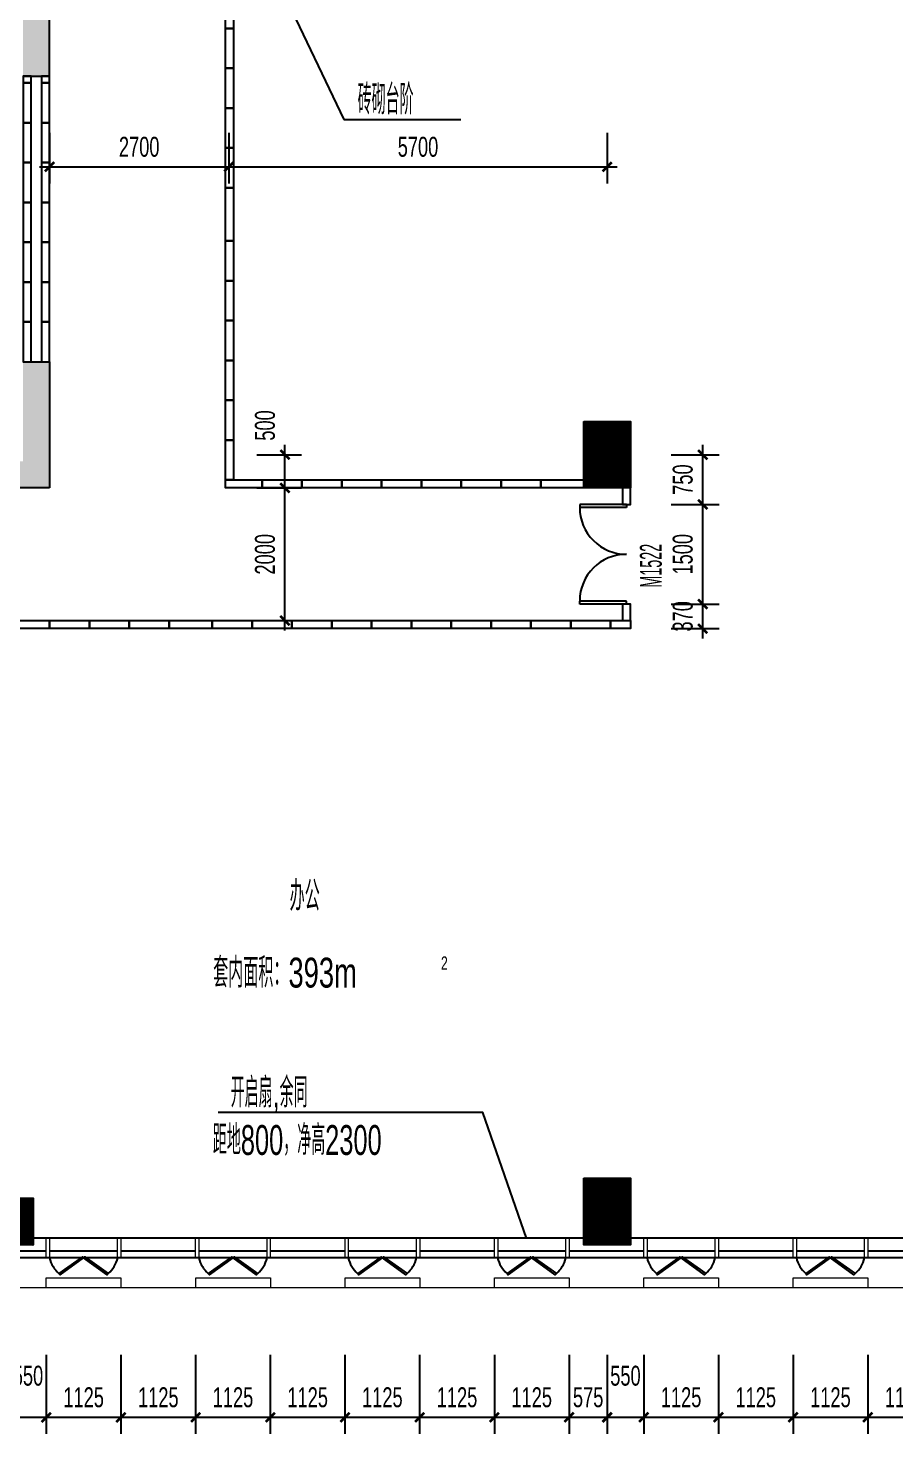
# Model space of a CAD drawing. Header units: millimetres. Extents: x 285006 to 3037698, y -2820855 to 192241.
# Drawn here: x 1240944 to 1254001, y 29216 to 50391 of the extents above; entities that cross this region are included whole.
import ezdxf
from ezdxf.enums import TextEntityAlignment as Align
from ezdxf.xclip import XClip

# ---------------------------------------------------------------- set-up
doc = ezdxf.new("R2010")
doc.units = ezdxf.units.MM
doc.header["$XCLIPFRAME"] = 2
doc.header["$PDMODE"] = 35
doc.header["$PDSIZE"] = -0.1
for name, color, linetype, lineweight in [('$$$$ALC轻质隔墙', 1, 'Continuous', 25), ('DIM-1B-6F$0$A-ANNO-DIMS', 73, 'Continuous', 18), ('DOOR-1B-IDEN-6F$0$A-DOOR-IDEN', 7, 'Continuous', 25), ('EXWALL-1B-6F$0$A-FLOR-UNDR', 11, 'Continuous', 18), ('EXWALL-1B-6F$0$A-WALL-GLAZ', 142, 'Continuous', 18), ('EXWALL-1B-6F$0$A-WALL-STON', 31, 'Continuous', 18), ('IDEN-1AB-6F$0$A-ANNO-TEXT', 7, 'Continuous', 25), ('IDEN-1AB-6F$0$A-COND-IDEN-TEXT', 11, 'Continuous', 18), ('IDEN-1AB-6F$0$A-ROOM-IDEN', 7, 'Continuous', 25)]:
    doc.layers.add(name, color=color, linetype=linetype, lineweight=lineweight)
for name, color, linetype in [('COL-1A1B-4~12$0$S-PUB-COL', 6, 'Continuous'), ('COL-1A1B-4~12$0$S-PUB-COLHATCH', 8, 'Continuous'), ('WALL-1A1B-6F$0$A-DOOR', 142, 'Continuous')]:
    doc.layers.add(name, color=color, linetype=linetype)
doc.styles.add('DIM-1B-6F$0$HYGB2014', font='hygbsz.shx', dxfattribs={"width": 0.7, "bigfont": 'hygbhz.shx'})
doc.styles.add('DOOR-1B-IDEN-6F$0$HYGB2014', font='hygbsz.shx', dxfattribs={"width": 0.7, "bigfont": 'hygbhz.shx'})
doc.styles.add('IDEN-1AB-6F$0$HYGB2014', font='hygbsz.shx', dxfattribs={"width": 0.7, "bigfont": 'hygbhz.shx'})
doc.dimstyles.new('DIM-1B-6F$0$DIMN', dxfattribs={"dimtxt": 300, "dimasz": 100, "dimexe": 250, "dimexo": 300, "dimgap": 0, "dimtad": 0, "dimdec": 0, "dimzin": 0, "dimdsep": 46, "dimtxsty": 'DIM-1B-6F$0$HYGB2014', "dimblk": 'DIM-1B-6F$0$_archtick', "dimcen": 0.09, "dimdle": 150, "dimclrt": 7, "dimazin": 0, "dimtfac": 1, "dimtdec": 0, "dimtix": 1, "dimtmove": 2, "dimatfit": 3, "dimfxl": 1, "dimtvp": 1, "dimtolj": 1, "dimtzin": 0, "dimarcsym": 0})

# ---------------------------------------------------------------- blocks, each defined once
blk = doc.blocks.new('结构留洞-1#AB-6F')
at = {"layer": 'Defpoints'}
blk.add_lwpolyline([(91100, 20900), (103000, 20900), (103000, 20800), (107150, 20800), (107150, 21100), (120900, 21100), (120900, 20900), (120900, 20900), (120900, -500), (120200, -500), (120200, -400), (111750, -400), (111750, -500), (111050, -500), (111050, -400), (102753, -400), (102753, -500), (102050, -500)], dxfattribs=at)
blk = doc.blocks.new('EXWALL-1B-6F$0$幕墙-1125陶板单元')
blk.add_lwpolyline([(-562.5, 150), (562.5, 150), (562.5, 0), (-562.5, 0)], close=True)
blk = doc.blocks.new('EXWALL-1B-6F$0$ef')
at = {"layer": 'EXWALL-1B-6F$0$A-WALL-GLAZ', "lineweight": -3}
for points in [[(98270726, 18746787), (98270744, 18746769), (98271098, 18747022), (98271079, 18747040)], [(98271469, 18746787), (98271451, 18746769), (98271098, 18747022), (98271116, 18747040)]]:
    blk.add_lwpolyline(points, close=True, dxfattribs=at)
for centre, start, end in [((98271019, 18747123), 193.0402, 228.8588), ((98271176, 18747123), 311.1412, 346.9598)]:
    blk.add_arc(centre, 446, start, end, dxfattribs=at)
blk = doc.blocks.new('EXWALL-1B-6F')
at = {"layer": 'EXWALL-1B-6F$0$A-FLOR-UNDR'}
blk.add_lwpolyline([(98388935, 18746822), (98388935, 18746572), (98358310, 18746572)], dxfattribs=at)
at = {"layer": 'EXWALL-1B-6F$0$A-WALL-GLAZ'}
for p, q in [((98370473, 18747322), (98378773, 18747322)), ((98379473, 18747322), (98387934, 18747322))]:
    blk.add_line(p, q, dxfattribs=at)
at = {"layer": 'EXWALL-1B-6F$0$A-WALL-GLAZ', "lineweight": -3}
for p, q in [((98370685, 18747122), (98369560, 18747122)), ((98371760, 18747122), (98370735, 18747122)), ((98372935, 18747122), (98371810, 18747122)), ((98374010, 18747122), (98372985, 18747122)), ((98375185, 18747122), (98374060, 18747122)), ((98376260, 18747122), (98375235, 18747122)), ((98377435, 18747122), (98376310, 18747122)), ((98378510, 18747122), (98377485, 18747122)), ((98379685, 18747122), (98378560, 18747122)), ((98380760, 18747122), (98379735, 18747122)), ((98381935, 18747122), (98380810, 18747122)), ((98383010, 18747122), (98381985, 18747122)), ((98384185, 18747122), (98383060, 18747122)), ((98388635, 18747022), (98358310, 18747022))]:
    blk.add_line(p, q, dxfattribs=at)
at = {"layer": 'EXWALL-1B-6F$0$A-WALL-GLAZ'}
for points in [[(98370735, 18747022), (98370685, 18747022), (98370685, 18747322), (98370735, 18747322)], [(98371810, 18747022), (98371760, 18747022), (98371760, 18747322), (98371810, 18747322)], [(98372985, 18747022), (98372935, 18747022), (98372935, 18747322), (98372985, 18747322)], [(98374060, 18747022), (98374010, 18747022), (98374010, 18747322), (98374060, 18747322)], [(98375235, 18747022), (98375185, 18747022), (98375185, 18747322), (98375235, 18747322)], [(98376310, 18747022), (98376260, 18747022), (98376260, 18747322), (98376310, 18747322)], [(98377485, 18747022), (98377435, 18747022), (98377435, 18747322), (98377485, 18747322)], [(98378560, 18747022), (98378510, 18747022), (98378510, 18747322), (98378560, 18747322)], [(98379735, 18747022), (98379685, 18747022), (98379685, 18747322), (98379735, 18747322)], [(98380810, 18747022), (98380760, 18747022), (98380760, 18747322), (98380810, 18747322)], [(98381985, 18747022), (98381935, 18747022), (98381935, 18747322), (98381985, 18747322)], [(98383060, 18747022), (98383010, 18747022), (98383010, 18747322), (98383060, 18747322)]]:
    blk.add_lwpolyline(points, close=True, dxfattribs=at)
for p in [(100150, 0), (102400, 0), (104650, 0), (106900, 0), (109150, 0), (111400, 0)]:
    blk.add_blockref('EXWALL-1B-6F$0$ef', p)
at = {"layer": 'EXWALL-1B-6F$0$A-WALL-STON'}
for p in [(98371248, 18746572), (98373498, 18746572), (98375748, 18746572), (98377998, 18746572), (98380248, 18746572), (98382498, 18746572)]:
    blk.add_blockref('EXWALL-1B-6F$0$幕墙-1125陶板单元', p, dxfattribs=at)
blk = doc.blocks.new('WALL-1A1B-6F$0$_A0GGR')
for p, q in [((-0.5, 0), (-0.5, -0.47)), ((-0.5, 0), (-0.47, 0)), ((-0.47, 0), (-0.47, -0.47)), ((0.47, 0), (0.47, -0.47)), ((0.5, 0), (0.47, 0)), ((0.5, 0), (0.5, -0.47)), ((-0.5, -0.47), (-0.47, -0.47)), ((0.5, -0.47), (0.47, -0.47))]:
    blk.add_line(p, q)
for centre, start, end in [((-0.47, 0), 270, 0), ((0.47, 0), 180, 270)]:
    blk.add_arc(centre, 0.47, start, end)
blk = doc.blocks.new('COL-1A1B-4~12')
at = {"layer": 'COL-1A1B-4~12$0$S-PUB-COLHATCH'}
h = blk.add_hatch(color=256, dxfattribs=at)
h.paths.add_polyline_path([(98370335, 18759022), (98370335, 18760522), (98370735, 18760522), (98370735, 18758622), (98367535, 18758622), (98367535, 18759022)])
h.paths.add_polyline_path([(98370735, 18768622), (98367535, 18768622), (98367535, 18768222), (98370335, 18768222), (98370335, 18764822), (98370735, 18764822)])
h.paths.add_polyline_path([(98342935, 18759022), (98342935, 18761922), (98342535, 18761922), (98342535, 18758622), (98345735, 18758622), (98345735, 18759022)])
h.paths.add_polyline_path([(98342935, 18768222), (98342935, 18764822), (98342535, 18764822), (98342535, 18768622), (98345735, 18768622), (98345735, 18768222)])
h = blk.add_hatch(dxfattribs=at)
h.set_pattern_fill('ANSI31', color=256)
h.set_pattern_definition([(45, (112786.15705, -3749.11264), (-0.08838834764832, 0.08838834764832), [])])
h.paths.add_polyline_path([(98378785, 18758622), (98379485, 18758622), (98379485, 18759622), (98378785, 18759622)])
h = blk.add_hatch(dxfattribs=at)
h.set_pattern_fill('ANSI31', color=256)
h.set_pattern_definition([(45, (112786.15705, -15149.11262), (-0.08838834764832, 0.08838834764832), [])])
h.paths.add_polyline_path([(98378785, 18747222), (98379485, 18747222), (98379485, 18748222), (98378785, 18748222)])
h = blk.add_hatch(dxfattribs=at)
h.set_pattern_fill('ANSI31', color=256)
h.set_pattern_definition([(45, (101868.2297, -16854.52408), (-0.08838834764832, 0.08838834764832), [])])
h.paths.add_polyline_path([(98370485, 18747922), (98369785, 18747922), (98369785, 18747222), (98370485, 18747222)])
at = {"layer": 'COL-1A1B-4~12$0$S-PUB-COL'}
for p, q in [((98370735, 18764822), (98370735, 18768622)), ((98370335, 18764822), (98370735, 18764822)), ((98370335, 18760522), (98370735, 18760522)), ((98370735, 18760522), (98370735, 18758622)), ((98370735, 18758622), (98367535, 18758622))]:
    blk.add_line(p, q, dxfattribs=at)
for points in [[(98378785, 18759622), (98379485, 18759622), (98379485, 18758622), (98378785, 18758622)], [(98378785, 18748222), (98379485, 18748222), (98379485, 18747222), (98378785, 18747222)], [(98369785, 18747922), (98370485, 18747922), (98370485, 18747222), (98369785, 18747222)]]:
    blk.add_lwpolyline(points, close=True, dxfattribs=at)
blk = doc.blocks.new('DIM-1B-6F$0$_archtick')
at = {"const_width": 0.4}
blk.add_lwpolyline([(-0.7, -0.7), (0.7, 0.7)], dxfattribs=at)
blk = doc.blocks.new('*D1078')
at = {"layer": 'Defpoints', "color": 0, "transparency": 16777216}
for p in [(1240667, 30708), (1241217, 30708), (1241217, 29466)]:
    blk.add_point(p, dxfattribs=at)
at = {"layer": 'DIM-1B-6F$0$A-ANNO-DIMS', "color": 0, "lineweight": -2, "transparency": 16777216}
for p, q in [((1240667, 30408), (1240667, 29216)), ((1241217, 30408), (1241217, 29216)), ((1240517, 29466), (1241367, 29466))]:
    blk.add_line(p, q, dxfattribs=at)
at = {"layer": 'DIM-1B-6F$0$A-ANNO-DIMS', "color": 0, "lineweight": -2, "transparency": 16777216, "xscale": 100, "yscale": 100, "zscale": 100, "rotation": 180}
blk.add_blockref('DIM-1B-6F$0$_archtick', (1240667, 29466), dxfattribs=at)
at = {"layer": 'DIM-1B-6F$0$A-ANNO-DIMS', "color": 0, "lineweight": -2, "transparency": 16777216, "xscale": 100, "yscale": 100, "zscale": 100}
blk.add_blockref('DIM-1B-6F$0$_archtick', (1241217, 29466), dxfattribs=at)
at = {"layer": 'DIM-1B-6F$0$A-ANNO-DIMS', "color": 7, "transparency": 16777216, "insert": (1240942, 30091), "char_height": 300, "attachment_point": 5, "style": 'DIM-1B-6F$0$HYGB2014'}
blk.add_mtext('\\A1;550', dxfattribs=at)
blk = doc.blocks.new('*D1079')
at = {"layer": 'Defpoints', "color": 0, "transparency": 16777216}
for p in [(1241217, 30708), (1242342, 30708), (1242342, 29466)]:
    blk.add_point(p, dxfattribs=at)
at = {"layer": 'DIM-1B-6F$0$A-ANNO-DIMS', "color": 0, "lineweight": -2, "transparency": 16777216}
for p, q in [((1241217, 30408), (1241217, 29216)), ((1242342, 30408), (1242342, 29216)), ((1241067, 29466), (1242492, 29466))]:
    blk.add_line(p, q, dxfattribs=at)
at = {"layer": 'DIM-1B-6F$0$A-ANNO-DIMS', "color": 0, "lineweight": -2, "transparency": 16777216, "xscale": 100, "yscale": 100, "zscale": 100, "rotation": 180}
blk.add_blockref('DIM-1B-6F$0$_archtick', (1241217, 29466), dxfattribs=at)
at = {"layer": 'DIM-1B-6F$0$A-ANNO-DIMS', "color": 0, "lineweight": -2, "transparency": 16777216, "xscale": 100, "yscale": 100, "zscale": 100}
blk.add_blockref('DIM-1B-6F$0$_archtick', (1242342, 29466), dxfattribs=at)
at = {"layer": 'DIM-1B-6F$0$A-ANNO-DIMS', "color": 7, "transparency": 16777216, "insert": (1241780, 29766), "char_height": 300, "attachment_point": 5, "style": 'DIM-1B-6F$0$HYGB2014'}
blk.add_mtext('\\A1;1125', dxfattribs=at)
blk = doc.blocks.new('*D1080')
at = {"layer": 'Defpoints', "color": 0, "transparency": 16777216}
for p in [(1242342, 30708), (1243467, 30708), (1243467, 29466)]:
    blk.add_point(p, dxfattribs=at)
at = {"layer": 'DIM-1B-6F$0$A-ANNO-DIMS', "color": 0, "lineweight": -2, "transparency": 16777216}
for p, q in [((1242342, 30408), (1242342, 29216)), ((1243467, 30408), (1243467, 29216)), ((1242192, 29466), (1243617, 29466))]:
    blk.add_line(p, q, dxfattribs=at)
at = {"layer": 'DIM-1B-6F$0$A-ANNO-DIMS', "color": 0, "lineweight": -2, "transparency": 16777216, "xscale": 100, "yscale": 100, "zscale": 100, "rotation": 180}
blk.add_blockref('DIM-1B-6F$0$_archtick', (1242342, 29466), dxfattribs=at)
at = {"layer": 'DIM-1B-6F$0$A-ANNO-DIMS', "color": 0, "lineweight": -2, "transparency": 16777216, "xscale": 100, "yscale": 100, "zscale": 100}
blk.add_blockref('DIM-1B-6F$0$_archtick', (1243467, 29466), dxfattribs=at)
at = {"layer": 'DIM-1B-6F$0$A-ANNO-DIMS', "color": 7, "transparency": 16777216, "insert": (1242905, 29766), "char_height": 300, "attachment_point": 5, "style": 'DIM-1B-6F$0$HYGB2014'}
blk.add_mtext('\\A1;1125', dxfattribs=at)
blk = doc.blocks.new('*D1081')
at = {"layer": 'Defpoints', "color": 0, "transparency": 16777216}
for p in [(1243467, 30708), (1244592, 30708), (1244592, 29466)]:
    blk.add_point(p, dxfattribs=at)
at = {"layer": 'DIM-1B-6F$0$A-ANNO-DIMS', "color": 0, "lineweight": -2, "transparency": 16777216}
for p, q in [((1243467, 30408), (1243467, 29216)), ((1244592, 30408), (1244592, 29216)), ((1243317, 29466), (1244742, 29466))]:
    blk.add_line(p, q, dxfattribs=at)
at = {"layer": 'DIM-1B-6F$0$A-ANNO-DIMS', "color": 0, "lineweight": -2, "transparency": 16777216, "xscale": 100, "yscale": 100, "zscale": 100, "rotation": 180}
blk.add_blockref('DIM-1B-6F$0$_archtick', (1243467, 29466), dxfattribs=at)
at = {"layer": 'DIM-1B-6F$0$A-ANNO-DIMS', "color": 0, "lineweight": -2, "transparency": 16777216, "xscale": 100, "yscale": 100, "zscale": 100}
blk.add_blockref('DIM-1B-6F$0$_archtick', (1244592, 29466), dxfattribs=at)
at = {"layer": 'DIM-1B-6F$0$A-ANNO-DIMS', "color": 7, "transparency": 16777216, "insert": (1244030, 29766), "char_height": 300, "attachment_point": 5, "style": 'DIM-1B-6F$0$HYGB2014'}
blk.add_mtext('\\A1;1125', dxfattribs=at)
blk = doc.blocks.new('*D1082')
at = {"layer": 'Defpoints', "color": 0, "transparency": 16777216}
for p in [(1244592, 30708), (1245717, 30708), (1245717, 29466)]:
    blk.add_point(p, dxfattribs=at)
at = {"layer": 'DIM-1B-6F$0$A-ANNO-DIMS', "color": 0, "lineweight": -2, "transparency": 16777216}
for p, q in [((1244592, 30408), (1244592, 29216)), ((1245717, 30408), (1245717, 29216)), ((1244442, 29466), (1245867, 29466))]:
    blk.add_line(p, q, dxfattribs=at)
at = {"layer": 'DIM-1B-6F$0$A-ANNO-DIMS', "color": 0, "lineweight": -2, "transparency": 16777216, "xscale": 100, "yscale": 100, "zscale": 100, "rotation": 180}
blk.add_blockref('DIM-1B-6F$0$_archtick', (1244592, 29466), dxfattribs=at)
at = {"layer": 'DIM-1B-6F$0$A-ANNO-DIMS', "color": 0, "lineweight": -2, "transparency": 16777216, "xscale": 100, "yscale": 100, "zscale": 100}
blk.add_blockref('DIM-1B-6F$0$_archtick', (1245717, 29466), dxfattribs=at)
at = {"layer": 'DIM-1B-6F$0$A-ANNO-DIMS', "color": 7, "transparency": 16777216, "insert": (1245155, 29766), "char_height": 300, "attachment_point": 5, "style": 'DIM-1B-6F$0$HYGB2014'}
blk.add_mtext('\\A1;1125', dxfattribs=at)
blk = doc.blocks.new('*D1083')
at = {"layer": 'Defpoints', "color": 0, "transparency": 16777216}
for p in [(1245717, 30708), (1246842, 30708), (1246842, 29466)]:
    blk.add_point(p, dxfattribs=at)
at = {"layer": 'DIM-1B-6F$0$A-ANNO-DIMS', "color": 0, "lineweight": -2, "transparency": 16777216}
for p, q in [((1245717, 30408), (1245717, 29216)), ((1246842, 30408), (1246842, 29216)), ((1245567, 29466), (1246992, 29466))]:
    blk.add_line(p, q, dxfattribs=at)
at = {"layer": 'DIM-1B-6F$0$A-ANNO-DIMS', "color": 0, "lineweight": -2, "transparency": 16777216, "xscale": 100, "yscale": 100, "zscale": 100, "rotation": 180}
blk.add_blockref('DIM-1B-6F$0$_archtick', (1245717, 29466), dxfattribs=at)
at = {"layer": 'DIM-1B-6F$0$A-ANNO-DIMS', "color": 0, "lineweight": -2, "transparency": 16777216, "xscale": 100, "yscale": 100, "zscale": 100}
blk.add_blockref('DIM-1B-6F$0$_archtick', (1246842, 29466), dxfattribs=at)
at = {"layer": 'DIM-1B-6F$0$A-ANNO-DIMS', "color": 7, "transparency": 16777216, "insert": (1246280, 29766), "char_height": 300, "attachment_point": 5, "style": 'DIM-1B-6F$0$HYGB2014'}
blk.add_mtext('\\A1;1125', dxfattribs=at)
blk = doc.blocks.new('*D1084')
at = {"layer": 'Defpoints', "color": 0, "transparency": 16777216}
for p in [(1246842, 30708), (1247967, 30708), (1247967, 29466)]:
    blk.add_point(p, dxfattribs=at)
at = {"layer": 'DIM-1B-6F$0$A-ANNO-DIMS', "color": 0, "lineweight": -2, "transparency": 16777216}
for p, q in [((1246842, 30408), (1246842, 29216)), ((1247967, 30408), (1247967, 29216)), ((1246692, 29466), (1248117, 29466))]:
    blk.add_line(p, q, dxfattribs=at)
at = {"layer": 'DIM-1B-6F$0$A-ANNO-DIMS', "color": 0, "lineweight": -2, "transparency": 16777216, "xscale": 100, "yscale": 100, "zscale": 100, "rotation": 180}
blk.add_blockref('DIM-1B-6F$0$_archtick', (1246842, 29466), dxfattribs=at)
at = {"layer": 'DIM-1B-6F$0$A-ANNO-DIMS', "color": 0, "lineweight": -2, "transparency": 16777216, "xscale": 100, "yscale": 100, "zscale": 100}
blk.add_blockref('DIM-1B-6F$0$_archtick', (1247967, 29466), dxfattribs=at)
at = {"layer": 'DIM-1B-6F$0$A-ANNO-DIMS', "color": 7, "transparency": 16777216, "insert": (1247405, 29766), "char_height": 300, "attachment_point": 5, "style": 'DIM-1B-6F$0$HYGB2014'}
blk.add_mtext('\\A1;1125', dxfattribs=at)
blk = doc.blocks.new('*D1085')
at = {"layer": 'Defpoints', "color": 0, "transparency": 16777216}
for p in [(1247967, 30708), (1249092, 30708), (1249092, 29466)]:
    blk.add_point(p, dxfattribs=at)
at = {"layer": 'DIM-1B-6F$0$A-ANNO-DIMS', "color": 0, "lineweight": -2, "transparency": 16777216}
for p, q in [((1247967, 30408), (1247967, 29216)), ((1249092, 30408), (1249092, 29216)), ((1247817, 29466), (1249242, 29466))]:
    blk.add_line(p, q, dxfattribs=at)
at = {"layer": 'DIM-1B-6F$0$A-ANNO-DIMS', "color": 0, "lineweight": -2, "transparency": 16777216, "xscale": 100, "yscale": 100, "zscale": 100, "rotation": 180}
blk.add_blockref('DIM-1B-6F$0$_archtick', (1247967, 29466), dxfattribs=at)
at = {"layer": 'DIM-1B-6F$0$A-ANNO-DIMS', "color": 0, "lineweight": -2, "transparency": 16777216, "xscale": 100, "yscale": 100, "zscale": 100}
blk.add_blockref('DIM-1B-6F$0$_archtick', (1249092, 29466), dxfattribs=at)
at = {"layer": 'DIM-1B-6F$0$A-ANNO-DIMS', "color": 7, "transparency": 16777216, "insert": (1248530, 29766), "char_height": 300, "attachment_point": 5, "style": 'DIM-1B-6F$0$HYGB2014'}
blk.add_mtext('\\A1;1125', dxfattribs=at)
blk = doc.blocks.new('*D1086')
at = {"layer": 'Defpoints', "color": 0, "transparency": 16777216}
for p in [(1249092, 30708), (1249667, 30708), (1249667, 29466)]:
    blk.add_point(p, dxfattribs=at)
at = {"layer": 'DIM-1B-6F$0$A-ANNO-DIMS', "color": 0, "lineweight": -2, "transparency": 16777216}
for p, q in [((1249092, 30408), (1249092, 29216)), ((1249667, 30408), (1249667, 29216)), ((1248942, 29466), (1249817, 29466))]:
    blk.add_line(p, q, dxfattribs=at)
at = {"layer": 'DIM-1B-6F$0$A-ANNO-DIMS', "color": 0, "lineweight": -2, "transparency": 16777216, "xscale": 100, "yscale": 100, "zscale": 100, "rotation": 180}
blk.add_blockref('DIM-1B-6F$0$_archtick', (1249092, 29466), dxfattribs=at)
at = {"layer": 'DIM-1B-6F$0$A-ANNO-DIMS', "color": 0, "lineweight": -2, "transparency": 16777216, "xscale": 100, "yscale": 100, "zscale": 100}
blk.add_blockref('DIM-1B-6F$0$_archtick', (1249667, 29466), dxfattribs=at)
at = {"layer": 'DIM-1B-6F$0$A-ANNO-DIMS', "color": 7, "transparency": 16777216, "insert": (1249380, 29766), "char_height": 300, "attachment_point": 5, "style": 'DIM-1B-6F$0$HYGB2014'}
blk.add_mtext('\\A1;575', dxfattribs=at)
blk = doc.blocks.new('*D1087')
at = {"layer": 'Defpoints', "color": 0, "transparency": 16777216}
for p in [(1249667, 30708), (1250217, 30708), (1250217, 29466)]:
    blk.add_point(p, dxfattribs=at)
at = {"layer": 'DIM-1B-6F$0$A-ANNO-DIMS', "color": 0, "lineweight": -2, "transparency": 16777216}
for p, q in [((1249667, 30408), (1249667, 29216)), ((1250217, 30408), (1250217, 29216)), ((1249517, 29466), (1250367, 29466))]:
    blk.add_line(p, q, dxfattribs=at)
at = {"layer": 'DIM-1B-6F$0$A-ANNO-DIMS', "color": 0, "lineweight": -2, "transparency": 16777216, "xscale": 100, "yscale": 100, "zscale": 100, "rotation": 180}
blk.add_blockref('DIM-1B-6F$0$_archtick', (1249667, 29466), dxfattribs=at)
at = {"layer": 'DIM-1B-6F$0$A-ANNO-DIMS', "color": 0, "lineweight": -2, "transparency": 16777216, "xscale": 100, "yscale": 100, "zscale": 100}
blk.add_blockref('DIM-1B-6F$0$_archtick', (1250217, 29466), dxfattribs=at)
at = {"layer": 'DIM-1B-6F$0$A-ANNO-DIMS', "color": 7, "transparency": 16777216, "insert": (1249942, 30091), "char_height": 300, "attachment_point": 5, "style": 'DIM-1B-6F$0$HYGB2014'}
blk.add_mtext('\\A1;550', dxfattribs=at)
blk = doc.blocks.new('*D1088')
at = {"layer": 'Defpoints', "color": 0, "transparency": 16777216}
for p in [(1250217, 30708), (1251342, 30708), (1251342, 29466)]:
    blk.add_point(p, dxfattribs=at)
at = {"layer": 'DIM-1B-6F$0$A-ANNO-DIMS', "color": 0, "lineweight": -2, "transparency": 16777216}
for p, q in [((1250217, 30408), (1250217, 29216)), ((1251342, 30408), (1251342, 29216)), ((1250067, 29466), (1251492, 29466))]:
    blk.add_line(p, q, dxfattribs=at)
at = {"layer": 'DIM-1B-6F$0$A-ANNO-DIMS', "color": 0, "lineweight": -2, "transparency": 16777216, "xscale": 100, "yscale": 100, "zscale": 100, "rotation": 180}
blk.add_blockref('DIM-1B-6F$0$_archtick', (1250217, 29466), dxfattribs=at)
at = {"layer": 'DIM-1B-6F$0$A-ANNO-DIMS', "color": 0, "lineweight": -2, "transparency": 16777216, "xscale": 100, "yscale": 100, "zscale": 100}
blk.add_blockref('DIM-1B-6F$0$_archtick', (1251342, 29466), dxfattribs=at)
at = {"layer": 'DIM-1B-6F$0$A-ANNO-DIMS', "color": 7, "transparency": 16777216, "insert": (1250780, 29766), "char_height": 300, "attachment_point": 5, "style": 'DIM-1B-6F$0$HYGB2014'}
blk.add_mtext('\\A1;1125', dxfattribs=at)
blk = doc.blocks.new('*D1089')
at = {"layer": 'Defpoints', "color": 0, "transparency": 16777216}
for p in [(1251342, 30708), (1252467, 30708), (1252467, 29466)]:
    blk.add_point(p, dxfattribs=at)
at = {"layer": 'DIM-1B-6F$0$A-ANNO-DIMS', "color": 0, "lineweight": -2, "transparency": 16777216}
for p, q in [((1251342, 30408), (1251342, 29216)), ((1252467, 30408), (1252467, 29216)), ((1251192, 29466), (1252617, 29466))]:
    blk.add_line(p, q, dxfattribs=at)
at = {"layer": 'DIM-1B-6F$0$A-ANNO-DIMS', "color": 0, "lineweight": -2, "transparency": 16777216, "xscale": 100, "yscale": 100, "zscale": 100, "rotation": 180}
blk.add_blockref('DIM-1B-6F$0$_archtick', (1251342, 29466), dxfattribs=at)
at = {"layer": 'DIM-1B-6F$0$A-ANNO-DIMS', "color": 0, "lineweight": -2, "transparency": 16777216, "xscale": 100, "yscale": 100, "zscale": 100}
blk.add_blockref('DIM-1B-6F$0$_archtick', (1252467, 29466), dxfattribs=at)
at = {"layer": 'DIM-1B-6F$0$A-ANNO-DIMS', "color": 7, "transparency": 16777216, "insert": (1251905, 29766), "char_height": 300, "attachment_point": 5, "style": 'DIM-1B-6F$0$HYGB2014'}
blk.add_mtext('\\A1;1125', dxfattribs=at)
blk = doc.blocks.new('*D1090')
at = {"layer": 'Defpoints', "color": 0, "transparency": 16777216}
for p in [(1252467, 30708), (1253592, 30708), (1253592, 29466)]:
    blk.add_point(p, dxfattribs=at)
at = {"layer": 'DIM-1B-6F$0$A-ANNO-DIMS', "color": 0, "lineweight": -2, "transparency": 16777216}
for p, q in [((1252467, 30408), (1252467, 29216)), ((1253592, 30408), (1253592, 29216)), ((1252317, 29466), (1253742, 29466))]:
    blk.add_line(p, q, dxfattribs=at)
at = {"layer": 'DIM-1B-6F$0$A-ANNO-DIMS', "color": 0, "lineweight": -2, "transparency": 16777216, "xscale": 100, "yscale": 100, "zscale": 100, "rotation": 180}
blk.add_blockref('DIM-1B-6F$0$_archtick', (1252467, 29466), dxfattribs=at)
at = {"layer": 'DIM-1B-6F$0$A-ANNO-DIMS', "color": 0, "lineweight": -2, "transparency": 16777216, "xscale": 100, "yscale": 100, "zscale": 100}
blk.add_blockref('DIM-1B-6F$0$_archtick', (1253592, 29466), dxfattribs=at)
at = {"layer": 'DIM-1B-6F$0$A-ANNO-DIMS', "color": 7, "transparency": 16777216, "insert": (1253030, 29766), "char_height": 300, "attachment_point": 5, "style": 'DIM-1B-6F$0$HYGB2014'}
blk.add_mtext('\\A1;1125', dxfattribs=at)
blk = doc.blocks.new('*D1091')
at = {"layer": 'Defpoints', "color": 0, "transparency": 16777216}
for p in [(1253592, 30708), (1254717, 30708), (1254717, 29466)]:
    blk.add_point(p, dxfattribs=at)
at = {"layer": 'DIM-1B-6F$0$A-ANNO-DIMS', "color": 0, "lineweight": -2, "transparency": 16777216}
for p, q in [((1253592, 30408), (1253592, 29216)), ((1254717, 30408), (1254717, 29216)), ((1253442, 29466), (1254867, 29466))]:
    blk.add_line(p, q, dxfattribs=at)
at = {"layer": 'DIM-1B-6F$0$A-ANNO-DIMS', "color": 0, "lineweight": -2, "transparency": 16777216, "xscale": 100, "yscale": 100, "zscale": 100, "rotation": 180}
blk.add_blockref('DIM-1B-6F$0$_archtick', (1253592, 29466), dxfattribs=at)
at = {"layer": 'DIM-1B-6F$0$A-ANNO-DIMS', "color": 0, "lineweight": -2, "transparency": 16777216, "xscale": 100, "yscale": 100, "zscale": 100}
blk.add_blockref('DIM-1B-6F$0$_archtick', (1254717, 29466), dxfattribs=at)
at = {"layer": 'DIM-1B-6F$0$A-ANNO-DIMS', "color": 7, "transparency": 16777216, "insert": (1254155, 29766), "char_height": 300, "attachment_point": 5, "style": 'DIM-1B-6F$0$HYGB2014'}
blk.add_mtext('\\A1;1125', dxfattribs=at)
blk = doc.blocks.new('*D979')
at = {"layer": 'Defpoints', "color": 0, "transparency": 16777216}
for p in [(1244087, 43466), (1244813, 43466), (1244087, 41466)]:
    blk.add_point(p, dxfattribs=at)
at = {"layer": 'DIM-1B-6F$0$A-ANNO-DIMS', "color": 0, "lineweight": -2, "transparency": 16777216}
for p, q in [((1244387, 43466), (1245063, 43466)), ((1244813, 41316), (1244813, 43616)), ((1244387, 41466), (1245063, 41466))]:
    blk.add_line(p, q, dxfattribs=at)
at = {"layer": 'DIM-1B-6F$0$A-ANNO-DIMS', "color": 0, "lineweight": -2, "transparency": 16777216, "xscale": 100, "yscale": 100, "zscale": 100}
for p, rotation in [((1244813, 43466), 90), ((1244813, 41466), 270)]:
    blk.add_blockref('DIM-1B-6F$0$_archtick', p, dxfattribs=dict(at, rotation=rotation))
at = {"layer": 'DIM-1B-6F$0$A-ANNO-DIMS', "color": 7, "transparency": 16777216, "insert": (1244513, 42466), "char_height": 300, "attachment_point": 5, "rotation": 90, "style": 'DIM-1B-6F$0$HYGB2014'}
blk.add_mtext('\\A1;2000', dxfattribs=at)
blk = doc.blocks.new('*D1022')
at = {"layer": 'Defpoints', "color": 0, "transparency": 16777216}
for p in [(1250331, 41716), (1251106, 41716), (1250331, 41346)]:
    blk.add_point(p, dxfattribs=at)
at = {"layer": 'DIM-1B-6F$0$A-ANNO-DIMS', "color": 0, "lineweight": -2, "transparency": 16777216}
for p, q in [((1250631, 41716), (1251356, 41716)), ((1251106, 41196), (1251106, 41866)), ((1250631, 41346), (1251356, 41346))]:
    blk.add_line(p, q, dxfattribs=at)
at = {"layer": 'DIM-1B-6F$0$A-ANNO-DIMS', "color": 0, "lineweight": -2, "transparency": 16777216, "xscale": 100, "yscale": 100, "zscale": 100}
for p, rotation in [((1251106, 41716), 90), ((1251106, 41346), 270)]:
    blk.add_blockref('DIM-1B-6F$0$_archtick', p, dxfattribs=dict(at, rotation=rotation))
at = {"layer": 'DIM-1B-6F$0$A-ANNO-DIMS', "color": 7, "transparency": 16777216, "insert": (1250806, 41531), "char_height": 300, "attachment_point": 5, "rotation": 90, "style": 'DIM-1B-6F$0$HYGB2014'}
blk.add_mtext('\\A1;370', dxfattribs=at)
blk = doc.blocks.new('*D1023')
at = {"layer": 'Defpoints', "color": 0, "transparency": 16777216}
for p in [(1241267, 49112), (1243967, 49112), (1243967, 48302)]:
    blk.add_point(p, dxfattribs=at)
at = {"layer": 'DIM-1B-6F$0$A-ANNO-DIMS', "color": 0, "lineweight": -2, "transparency": 16777216}
for p, q in [((1241267, 48812), (1241267, 48052)), ((1243967, 48812), (1243967, 48052)), ((1241117, 48302), (1244117, 48302))]:
    blk.add_line(p, q, dxfattribs=at)
at = {"layer": 'DIM-1B-6F$0$A-ANNO-DIMS', "color": 0, "lineweight": -2, "transparency": 16777216, "xscale": 100, "yscale": 100, "zscale": 100, "rotation": 180}
blk.add_blockref('DIM-1B-6F$0$_archtick', (1241267, 48302), dxfattribs=at)
at = {"layer": 'DIM-1B-6F$0$A-ANNO-DIMS', "color": 0, "lineweight": -2, "transparency": 16777216, "xscale": 100, "yscale": 100, "zscale": 100}
blk.add_blockref('DIM-1B-6F$0$_archtick', (1243967, 48302), dxfattribs=at)
at = {"layer": 'DIM-1B-6F$0$A-ANNO-DIMS', "color": 7, "transparency": 16777216, "insert": (1242617, 48602), "char_height": 300, "attachment_point": 5, "style": 'DIM-1B-6F$0$HYGB2014'}
blk.add_mtext('\\A1;2700', dxfattribs=at)
blk = doc.blocks.new('*D1042')
at = {"layer": 'Defpoints', "color": 0, "transparency": 16777216}
for p in [(1244087, 43966), (1244813, 43966), (1244087, 43466)]:
    blk.add_point(p, dxfattribs=at)
at = {"layer": 'DIM-1B-6F$0$A-ANNO-DIMS', "color": 0, "lineweight": -2, "transparency": 16777216}
for p, q in [((1244813, 43316), (1244813, 44116)), ((1244387, 43966), (1245063, 43966)), ((1244387, 43466), (1245063, 43466))]:
    blk.add_line(p, q, dxfattribs=at)
at = {"layer": 'DIM-1B-6F$0$A-ANNO-DIMS', "color": 0, "lineweight": -2, "transparency": 16777216, "xscale": 100, "yscale": 100, "zscale": 100}
for p, rotation in [((1244813, 43966), 90), ((1244813, 43466), 270)]:
    blk.add_blockref('DIM-1B-6F$0$_archtick', p, dxfattribs=dict(at, rotation=rotation))
at = {"layer": 'DIM-1B-6F$0$A-ANNO-DIMS', "color": 7, "transparency": 16777216, "insert": (1244513, 44406), "char_height": 300, "attachment_point": 5, "rotation": 90, "style": 'DIM-1B-6F$0$HYGB2014'}
blk.add_mtext('\\A1;500', dxfattribs=at)
blk = doc.blocks.new('*D1043')
at = {"layer": 'Defpoints', "color": 0, "transparency": 16777216}
for p in [(1250331, 43216), (1251106, 43216), (1250331, 41716)]:
    blk.add_point(p, dxfattribs=at)
at = {"layer": 'DIM-1B-6F$0$A-ANNO-DIMS', "color": 0, "lineweight": -2, "transparency": 16777216}
for p, q in [((1250631, 43216), (1251356, 43216)), ((1251106, 41566), (1251106, 43366)), ((1250631, 41716), (1251356, 41716))]:
    blk.add_line(p, q, dxfattribs=at)
at = {"layer": 'DIM-1B-6F$0$A-ANNO-DIMS', "color": 0, "lineweight": -2, "transparency": 16777216, "xscale": 100, "yscale": 100, "zscale": 100}
for p, rotation in [((1251106, 43216), 90), ((1251106, 41716), 270)]:
    blk.add_blockref('DIM-1B-6F$0$_archtick', p, dxfattribs=dict(at, rotation=rotation))
at = {"layer": 'DIM-1B-6F$0$A-ANNO-DIMS', "color": 7, "transparency": 16777216, "insert": (1250806, 42466), "char_height": 300, "attachment_point": 5, "rotation": 90, "style": 'DIM-1B-6F$0$HYGB2014'}
blk.add_mtext('\\A1;1500', dxfattribs=at)
blk = doc.blocks.new('*D1044')
at = {"layer": 'Defpoints', "color": 0, "transparency": 16777216}
for p in [(1250331, 43966), (1251106, 43966), (1250331, 43216)]:
    blk.add_point(p, dxfattribs=at)
at = {"layer": 'DIM-1B-6F$0$A-ANNO-DIMS', "color": 0, "lineweight": -2, "transparency": 16777216}
for p, q in [((1251106, 43066), (1251106, 44116)), ((1250631, 43966), (1251356, 43966)), ((1250631, 43216), (1251356, 43216))]:
    blk.add_line(p, q, dxfattribs=at)
at = {"layer": 'DIM-1B-6F$0$A-ANNO-DIMS', "color": 0, "lineweight": -2, "transparency": 16777216, "xscale": 100, "yscale": 100, "zscale": 100}
for p, rotation in [((1251106, 43966), 90), ((1251106, 43216), 270)]:
    blk.add_blockref('DIM-1B-6F$0$_archtick', p, dxfattribs=dict(at, rotation=rotation))
at = {"layer": 'DIM-1B-6F$0$A-ANNO-DIMS', "color": 7, "transparency": 16777216, "insert": (1250806, 43591), "char_height": 300, "attachment_point": 5, "rotation": 90, "style": 'DIM-1B-6F$0$HYGB2014'}
blk.add_mtext('\\A1;750', dxfattribs=at)
blk = doc.blocks.new('*D1045')
at = {"layer": 'Defpoints', "color": 0, "transparency": 16777216}
for p in [(1243967, 49112), (1249667, 49112), (1249667, 48302)]:
    blk.add_point(p, dxfattribs=at)
at = {"layer": 'DIM-1B-6F$0$A-ANNO-DIMS', "color": 0, "lineweight": -2, "transparency": 16777216}
for p, q in [((1243967, 48812), (1243967, 48052)), ((1249667, 48812), (1249667, 48052)), ((1243817, 48302), (1249817, 48302))]:
    blk.add_line(p, q, dxfattribs=at)
at = {"layer": 'DIM-1B-6F$0$A-ANNO-DIMS', "color": 0, "lineweight": -2, "transparency": 16777216, "xscale": 100, "yscale": 100, "zscale": 100, "rotation": 180}
blk.add_blockref('DIM-1B-6F$0$_archtick', (1243967, 48302), dxfattribs=at)
at = {"layer": 'DIM-1B-6F$0$A-ANNO-DIMS', "color": 0, "lineweight": -2, "transparency": 16777216, "xscale": 100, "yscale": 100, "zscale": 100}
blk.add_blockref('DIM-1B-6F$0$_archtick', (1249667, 48302), dxfattribs=at)
at = {"layer": 'DIM-1B-6F$0$A-ANNO-DIMS', "color": 7, "transparency": 16777216, "insert": (1246817, 48602), "char_height": 300, "attachment_point": 5, "style": 'DIM-1B-6F$0$HYGB2014'}
blk.add_mtext('\\A1;5700', dxfattribs=at)
blk = doc.blocks.new('IDEN-1AB-6F')
at = {"layer": 'IDEN-1AB-6F$0$A-COND-IDEN-TEXT', "lineweight": -3}
for p, q in [((98374275, 18766035), (98375167, 18764169)), ((98375167, 18764169), (98376928, 18764169))]:
    blk.add_line(p, q, dxfattribs=at)
blk.add_lwpolyline([(98377921, 18747322), (98377262, 18749212), (98373273, 18749212)], dxfattribs=at)
at = {"layer": 'IDEN-1AB-6F$0$A-ANNO-TEXT', "style": 'IDEN-1AB-6F$0$HYGB2014', "width": 0.65}
for s, p in [('砖砌台阶', (98375376, 18764472)), ('开启扇,余同', (98373462, 18749515)), ('距地800，净高2300', (98373195, 18748799))]:
    blk.add_text(s, height=450, dxfattribs=at).set_placement(p, align=Align.MIDDLE_LEFT)
at = {"layer": 'IDEN-1AB-6F$0$A-ANNO-TEXT', "style": 'IDEN-1AB-6F$0$HYGB2014', "width": 0.7}
for s, height, p in [('套内面积：393m', 450, (98373199, 18751095)), ('2', 200, (98376631, 18751364))]:
    blk.add_text(s, height=height, dxfattribs=at).set_placement(p)
at = {"layer": 'IDEN-1AB-6F$0$A-ROOM-IDEN', "lineweight": -3, "style": 'IDEN-1AB-6F$0$HYGB2014', "width": 0.7}
blk.add_text('办公', height=450, dxfattribs=at).set_placement((98374351, 18752251))
blk = doc.blocks.new('DOOR-1B-IDEN-6F')
at = {"layer": 'DOOR-1B-IDEN-6F$0$A-DOOR-IDEN', "style": 'DOOR-1B-IDEN-6F$0$HYGB2014', "width": 0.5}
blk.add_text('M1522', height=330, rotation=90, dxfattribs=at).set_placement((98379792, 18757119), align=Align.MIDDLE_LEFT)
blk = doc.blocks.new('A$C008C76B7')
at = {"layer": '$$$$ALC轻质隔墙'}
for points in [[(27520, -3500), (27520, -3400), (27400, -3400), (27400, -3500), (27520, -3500)], [(27520, -4100), (27520, -3500), (27400, -3500), (27400, -4100), (27520, -4100)], [(27800, -3500), (27800, -3400), (27680, -3400), (27680, -3500), (27800, -3500)], [(27800, -4100), (27800, -3500), (27680, -3500), (27680, -4100), (27800, -4100)], [(27520, -4700), (27520, -4100), (27400, -4100), (27400, -4700), (27520, -4700)], [(27800, -4700), (27800, -4100), (27680, -4100), (27680, -4700), (27800, -4700)], [(27520, -5300), (27520, -4700), (27400, -4700), (27400, -5300), (27520, -5300)], [(27800, -5300), (27800, -4700), (27680, -4700), (27680, -5300), (27800, -5300)], [(27520, -5900), (27520, -5300), (27400, -5300), (27400, -5900), (27520, -5900)], [(27800, -5900), (27800, -5300), (27680, -5300), (27680, -5900), (27800, -5900)], [(27520, -6500), (27520, -5900), (27400, -5900), (27400, -6500), (27520, -6500)], [(27800, -6500), (27800, -5900), (27680, -5900), (27680, -6500), (27800, -6500)], [(27520, -7100), (27520, -6500), (27400, -6500), (27400, -7100), (27520, -7100)], [(27800, -7100), (27800, -6500), (27680, -6500), (27680, -7100), (27800, -7100)], [(27520, -7700), (27520, -7100), (27400, -7100), (27400, -7700), (27520, -7700)], [(27800, -7700), (27800, -7100), (27680, -7100), (27680, -7700), (27800, -7700)]]:
    blk.add_lwpolyline(points, dxfattribs=at)
at = {"color": 1}
for points in [[(30510, -2400), (30570, -2400), (30570, -2680), (30450, -2680), (30450, -2400)], [(30510, -2680), (30570, -2680), (30570, -3280), (30450, -3280), (30450, -2680)], [(30510, -3280), (30570, -3280), (30570, -3880), (30450, -3880), (30450, -3280)], [(30510, -3880), (30570, -3880), (30570, -4480), (30450, -4480), (30450, -3880)], [(30510, -4480), (30570, -4480), (30570, -5080), (30450, -5080), (30450, -4480)], [(30510, -5080), (30570, -5080), (30570, -5880), (30450, -5880), (30450, -5080)], [(30510, -5880), (30570, -5880), (30570, -6480), (30450, -6480), (30450, -5880)], [(30510, -6480), (30570, -6480), (30570, -7080), (30450, -7080), (30450, -6480)], [(30510, -7080), (30570, -7080), (30570, -7680), (30450, -7680), (30450, -7080)], [(30510, -7680), (30570, -7680), (30570, -8280), (30450, -8280), (30450, -7680)], [(30510, -8280), (30570, -8280), (30570, -8880), (30450, -8880), (30450, -8280)], [(30510, -8880), (30570, -8880), (30570, -9480), (30450, -9480), (30450, -8880)], [(30450, -9480), (31000, -9480), (31000, -9600), (30450, -9600)], [(31000, -9480), (31600, -9480), (31600, -9600), (31000, -9600)], [(31600, -9480), (32200, -9480), (32200, -9600), (31600, -9600)], [(32200, -9480), (32800, -9480), (32800, -9600), (32200, -9600)], [(32800, -9480), (33400, -9480), (33400, -9600), (32800, -9600)], [(33400, -9480), (34000, -9480), (34000, -9600), (33400, -9600)], [(34000, -9480), (34600, -9480), (34600, -9600), (34000, -9600)], [(34600, -9480), (35200, -9480), (35200, -9600), (34600, -9600)], [(35200, -9480), (35850, -9480), (35849, -9600), (35200, -9600)], [(36430, -9850), (36550, -9850), (36550, -9600), (36430, -9600)], [(36430, -11600), (36550, -11600), (36550, -11350), (36430, -11350)], [(27200, -11600), (27800, -11600), (27800, -11720), (27200, -11720)], [(27800, -11600), (28400, -11600), (28400, -11720), (27800, -11720)], [(28400, -11600), (29000, -11600), (29000, -11720), (28400, -11720)], [(29000, -11600), (29600, -11600), (29600, -11720), (29000, -11720)], [(29600, -11600), (30250, -11600), (30250, -11720), (29600, -11720)], [(30250, -11600), (30850, -11600), (30850, -11720), (30250, -11720)], [(30850, -11600), (31450, -11600), (31450, -11720), (30850, -11720)], [(31450, -11600), (32050, -11600), (32050, -11720), (31450, -11720)], [(32050, -11600), (32650, -11600), (32650, -11720), (32050, -11720)], [(32650, -11600), (33250, -11600), (33250, -11720), (32650, -11720)], [(33250, -11600), (33850, -11600), (33850, -11720), (33250, -11720)], [(33850, -11600), (34450, -11600), (34450, -11720), (33850, -11720)], [(34450, -11600), (35050, -11600), (35050, -11720), (34450, -11720)], [(35050, -11600), (35650, -11600), (35650, -11720), (35050, -11720)], [(35650, -11600), (36250, -11600), (36250, -11720), (35650, -11720)], [(36250, -11600), (36550, -11600), (36550, -11720), (36250, -11720)]]:
    blk.add_lwpolyline(points, close=True, dxfattribs=at)

msp = doc.modelspace()

# ---------------------------------------------------------------- block references
ref = msp.add_blockref('结构留洞-1#AB-6F', (1138267.4, 32566.3))
XClip(ref).set_block_clipping_path([(52000.000000149, -7800.0001855306), (130675.0000000149, 34249.9998144694)])
ref = msp.add_blockref('COL-1A1B-4~12', (-97129467.6, -18715155.8))
XClip(ref).set_block_clipping_path([(98319735.0140507817, 18739922.1058121212), (98398410.0140506476, 18781972.1058121212)])
ref = msp.add_blockref('IDEN-1AB-6F', (-97129467.6, -18715155.8))
XClip(ref).set_block_clipping_path([(98319735.0140507966, 18739922.1058121212), (98398410.0140506625, 18781972.1058121212)])
for name, p in [('EXWALL-1B-6F', (-97129467.6, -18715155.8)), ('DOOR-1B-IDEN-6F', (-97129467.6, -18715155.8)), ('A$C008C76B7', (1213467.4, 53066.3))]:
    msp.add_blockref(name, p)
at = {"layer": 'WALL-1A1B-6F$0$A-DOOR', "xscale": 1500, "yscale": 1500, "zscale": 2100, "rotation": 270}
msp.add_blockref('WALL-1A1B-6F$0$_A0GGR', (1249957.4, 42466.3), dxfattribs=at)

# ---------------------------------------------------------------- dimensions: what is measured, and where the dimension line sits
at = {"layer": 'DIM-1B-6F$0$A-ANNO-DIMS'}
for p1, p2, distance, picture, middle in [((1241267.4, 49112.2), (1243967.4, 49112.2), -809.7, '*D1023', (1242617.4, 48602.5)), ((1243967.4, 49112.2), (1249667.4, 49112.2), -809.7, '*D1045', (1246817.4, 48602.5)), ((1250330.9, 43216.3), (1250330.9, 43966.3), -775.2, '*D1044', (1250806.1, 43591.3)), ((1244087.4, 41466.3), (1244087.4, 43466.3), -725.6, '*D979', (1244513, 42466.3)), ((1250330.9, 41716.3), (1250330.9, 43216.3), -775.2, '*D1043', (1250806.1, 42466.3)), ((1241217.4, 30707.9), (1242342.4, 30707.9), -1241.6, '*D1079', (1241779.9, 29766.3)), ((1242342.4, 30707.9), (1243467.4, 30707.9), -1241.6, '*D1080', (1242904.9, 29766.3)), ((1243467.4, 30707.9), (1244592.4, 30707.9), -1241.6, '*D1081', (1244029.9, 29766.3)), ((1244592.4, 30707.9), (1245717.4, 30707.9), -1241.6, '*D1082', (1245154.9, 29766.3)), ((1245717.4, 30707.9), (1246842.4, 30707.9), -1241.6, '*D1083', (1246279.9, 29766.3)), ((1246842.4, 30707.9), (1247967.4, 30707.9), -1241.6, '*D1084', (1247404.9, 29766.3)), ((1247967.4, 30707.9), (1249092.4, 30707.9), -1241.6, '*D1085', (1248529.9, 29766.3)), ((1249092.4, 30707.9), (1249667.4, 30707.9), -1241.6, '*D1086', (1249379.9, 29766.3)), ((1250217.4, 30707.9), (1251342.4, 30707.9), -1241.6, '*D1088', (1250779.9, 29766.3)), ((1251342.4, 30707.9), (1252467.4, 30707.9), -1241.6, '*D1089', (1251904.9, 29766.3)), ((1252467.4, 30707.9), (1253592.4, 30707.9), -1241.6, '*D1090', (1253029.9, 29766.3)), ((1253592.4, 30707.9), (1254717.4, 30707.9), -1241.6, '*D1091', (1254154.9, 29766.3))]:
    dim = msp.add_aligned_dim(p1=p1, p2=p2, distance=distance, dimstyle='DIM-1B-6F$0$DIMN', dxfattribs=at)
    dim.commit()
    dim.dimension.update_dxf_attribs({"geometry": picture, "text_midpoint": middle})
for base, p1, p2, angle, picture, middle in [((1244813, 43966.3), (1244087.4, 43466.3), (1244087.4, 43966.3), 90, '*D1042', (1244513, 44406)), ((1251106.1, 41716.3), (1250330.9, 41346.3), (1250330.9, 41716.3), 90, '*D1022', (1250806.1, 41531.3)), ((1241217.4, 29466.3), (1240667.4, 30707.9), (1241217.4, 30707.9), 0, '*D1078', (1240942.4, 30091.3)), ((1250217.4, 29466.3), (1249667.4, 30707.9), (1250217.4, 30707.9), 0, '*D1087', (1249942.4, 30091.3))]:
    dim = msp.add_linear_dim(base=base, p1=p1, p2=p2, angle=angle, dimstyle='DIM-1B-6F$0$DIMN', dxfattribs=at)
    dim.commit()
    dim.dimension.update_dxf_attribs({"geometry": picture, "text_midpoint": middle, "dimtype": 161})

doc.saveas('drawing.dxf')
